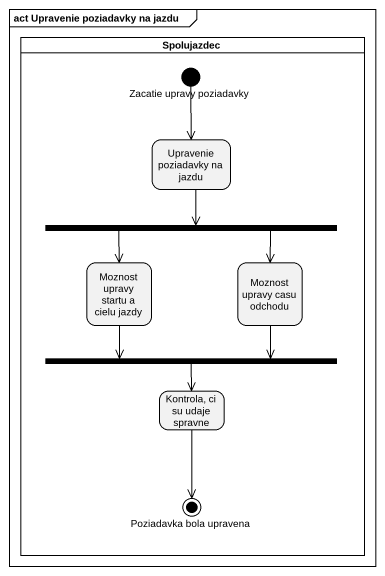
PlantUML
@startuml
mainframe act Upravenie poziadavky na jazdu
hide empty description
state Spolujazdec <<partition>> {
  state "Zacatie upravy poziadavky" as Zacatie_upravy_poziadavky <<start>>
  state "Upravenie poziadavky na jazdu" as Upravenie_poziadavky_na
  state fork1 <<fork>>
  state "Moznost upravy startu a cielu jazdy" as Moznost_upravy_startu_a
  state "Moznost upravy casu odchodu" as Moznost_upravy_casu_odchodu
  state fork2 <<join>>
  state "Kontrola, ci su udaje spravne" as Kontrola_ci_su_udaje_spravne
  state "Poziadavka bola upravena" as Poziadavka_bola_upravena <<end>>
}
Zacatie_upravy_poziadavky --> Upravenie_poziadavky_na
Upravenie_poziadavky_na --> fork1
fork1 --> Moznost_upravy_startu_a
fork1 --> Moznost_upravy_casu_odchodu
Moznost_upravy_startu_a --> fork2
Moznost_upravy_casu_odchodu --> fork2
fork2 --> Kontrola_ci_su_udaje_spravne
Kontrola_ci_su_udaje_spravne --> Poziadavka_bola_upravena
@enduml
